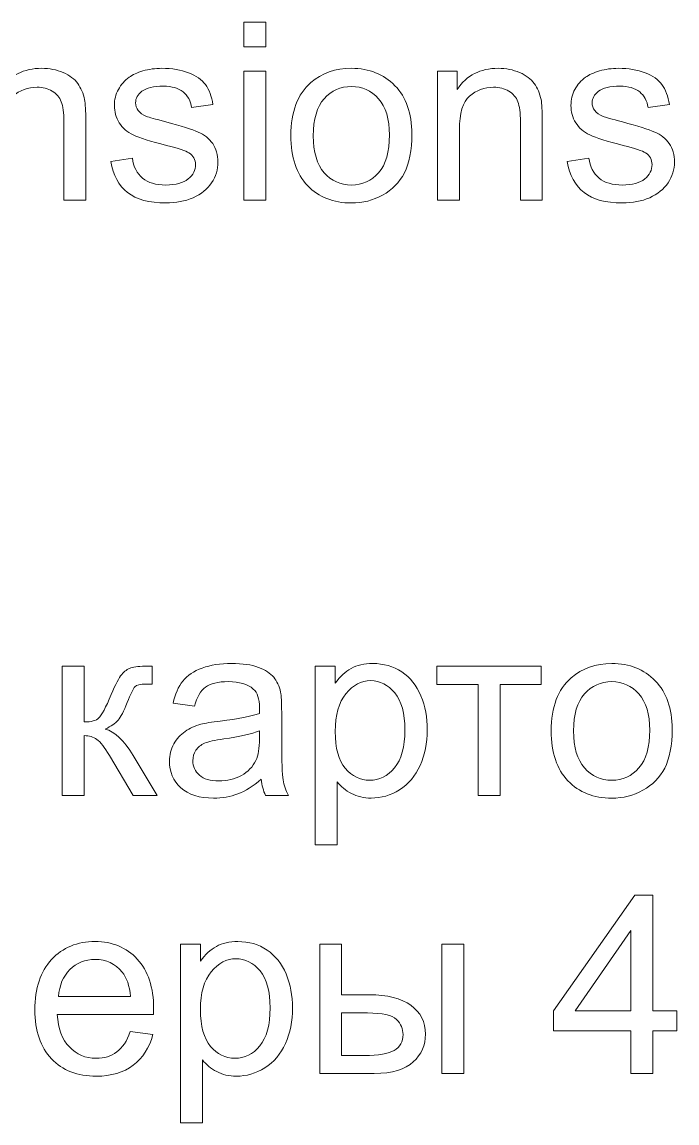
# Model space of a CAD drawing. Header units: millimetres. Extents: x -712 to 738, y -887 to 928.
# Drawn here: x -441.1 to -340.8, y 602.7 to 771.2 of the extents above; entities that cross this region are included whole.
import ezdxf

# ---------------------------------------------------------------- set-up
doc = ezdxf.new("R2010")
doc.units = ezdxf.units.MM
doc.header["$MEASUREMENT"] = 0
doc.layers.add('layer 1', color=7, linetype='Continuous')

msp = doc.modelspace()

# ---------------------------------------------------------------- linework, layer by layer
at = {"layer": 'layer 1', "color": 250, "lineweight": 9}
for points, knots in [([(-407.1596, 767.4081), (-407.1596, 767.4081), (-407.1596, 771.2183), (-407.1596, 771.2183), (-407.1596, 771.2183), (-407.1596, 771.2183), (-403.8066, 771.2183), (-403.8066, 771.2183), (-403.8066, 771.2183), (-403.8066, 771.2183), (-403.8066, 767.4081), (-403.8066, 767.4081), (-403.8066, 767.4081), (-403.8066, 767.4081), (-407.1596, 767.4081), (-407.1596, 767.4081)], [0, 0, 0, 0, 0.2, 0.2, 0.2, 0.2, 0.4, 0.4, 0.4, 0.4, 0.6, 0.6, 0.6, 0.6, 1, 1, 1, 1]), ([(-447.4016, 743.9373), (-447.4016, 743.9373), (-447.4016, 763.7122), (-447.4016, 763.7122), (-447.4016, 763.7122), (-447.4016, 763.7122), (-444.3915, 763.7122), (-444.3915, 763.7122), (-444.3915, 763.7122), (-444.3915, 763.7122), (-444.3915, 760.9053), (-444.3915, 760.9053), (-444.3915, 760.9053), (-442.9437, 763.0581), (-440.848, 764.1313), (-438.1111, 764.1313), (-438.1111, 764.1313), (-436.9172, 764.1313), (-435.8249, 763.9154), (-434.8279, 763.4899), (-434.8279, 763.4899), (-433.8309, 763.0645), (-433.0816, 762.4993), (-432.5863, 761.8071), (-432.5863, 761.8071), (-432.091, 761.1149), (-431.7417, 760.2894), (-431.5448, 759.3368), (-431.5448, 759.3368), (-431.4242, 758.7145), (-431.3607, 757.6286), (-431.3607, 756.0791), (-431.3607, 756.0791), (-431.3607, 756.0791), (-431.3607, 743.9373), (-431.3607, 743.9373), (-431.3607, 743.9373), (-431.3607, 743.9373), (-434.7136, 743.9373), (-434.7136, 743.9373), (-434.7136, 743.9373), (-434.7136, 743.9373), (-434.7136, 755.9521), (-434.7136, 755.9521), (-434.7136, 755.9521), (-434.7136, 757.3174), (-434.8406, 758.3398), (-435.101, 759.013), (-435.101, 759.013), (-435.3614, 759.6861), (-435.8249, 760.2259), (-436.4854, 760.6323), (-436.4854, 760.6323), (-437.1458, 761.0324), (-437.9269, 761.2356), (-438.8159, 761.2356), (-438.8159, 761.2356), (-440.2384, 761.2356), (-441.464, 760.7847), (-442.4991, 759.8766), (-442.4991, 759.8766), (-443.5342, 758.9749), (-444.0486, 757.2539), (-444.0486, 754.7265), (-444.0486, 754.7265), (-444.0486, 754.7265), (-444.0486, 743.9373), (-444.0486, 743.9373), (-444.0486, 743.9373), (-444.0486, 743.9373), (-447.4016, 743.9373), (-447.4016, 743.9373)], [0, 0, 0, 0, 0.05263158, 0.05263158, 0.05263158, 0.05263158, 0.10526316, 0.10526316, 0.10526316, 0.10526316, 0.15789474, 0.15789474, 0.15789474, 0.15789474, 0.21052632, 0.21052632, 0.21052632, 0.21052632, 0.26315789, 0.26315789, 0.26315789, 0.26315789, 0.31578947, 0.31578947, 0.31578947, 0.31578947, 0.36842105, 0.36842105, 0.36842105, 0.36842105, 0.42105263, 0.42105263, 0.42105263, 0.42105263, 0.47368421, 0.47368421, 0.47368421, 0.47368421, 0.52631579, 0.52631579, 0.52631579, 0.52631579, 0.57894737, 0.57894737, 0.57894737, 0.57894737, 0.63157895, 0.63157895, 0.63157895, 0.63157895, 0.68421053, 0.68421053, 0.68421053, 0.68421053, 0.73684211, 0.73684211, 0.73684211, 0.73684211, 0.78947368, 0.78947368, 0.78947368, 0.78947368, 0.84210526, 0.84210526, 0.84210526, 0.84210526, 0.89473684, 0.89473684, 0.89473684, 0.89473684, 1, 1, 1, 1]), ([(-427.5441, 749.8431), (-427.5441, 749.8431), (-424.2293, 750.3765), (-424.2293, 750.3765), (-424.2293, 750.3765), (-424.0451, 749.0493), (-423.5244, 748.0333), (-422.6734, 747.322), (-422.6734, 747.322), (-421.8225, 746.6171), (-420.6286, 746.2615), (-419.1046, 746.2615), (-419.1046, 746.2615), (-417.5614, 746.2615), (-416.4184, 746.5727), (-415.669, 747.2014), (-415.669, 747.2014), (-414.9261, 747.8237), (-414.5514, 748.5603), (-414.5514, 749.4049), (-414.5514, 749.4049), (-414.5514, 750.1606), (-414.888, 750.7575), (-415.5547, 751.1894), (-415.5547, 751.1894), (-416.0247, 751.4878), (-417.1677, 751.8625), (-418.9839, 752.3261), (-418.9839, 752.3261), (-421.4351, 752.942), (-423.1307, 753.4755), (-424.0832, 753.9263), (-424.0832, 753.9263), (-425.0294, 754.3836), (-425.747, 755.0059), (-426.236, 755.806), (-426.236, 755.806), (-426.725, 756.5998), (-426.9726, 757.4825), (-426.9726, 758.4478), (-426.9726, 758.4478), (-426.9726, 759.3305), (-426.7694, 760.1433), (-426.3693, 760.8926), (-426.3693, 760.8926), (-425.9629, 761.642), (-425.4168, 762.2643), (-424.7246, 762.7596), (-424.7246, 762.7596), (-424.2039, 763.1407), (-423.4926, 763.4645), (-422.5972, 763.7312), (-422.5972, 763.7312), (-421.6955, 763.998), (-420.7366, 764.1313), (-419.7078, 764.1313), (-419.7078, 764.1313), (-418.1584, 764.1313), (-416.7994, 763.909), (-415.6309, 763.4582), (-415.6309, 763.4582), (-414.4561, 763.0137), (-413.5925, 762.404), (-413.0337, 761.642), (-413.0337, 761.642), (-412.4812, 760.8736), (-412.0938, 759.8512), (-411.8843, 758.5684), (-411.8843, 758.5684), (-411.8843, 758.5684), (-415.161, 758.1112), (-415.161, 758.1112), (-415.161, 758.1112), (-415.3071, 759.14), (-415.7389, 759.9464), (-416.4501, 760.5243), (-416.4501, 760.5243), (-417.1614, 761.1022), (-418.1647, 761.388), (-419.4665, 761.388), (-419.4665, 761.388), (-420.997, 761.388), (-422.0956, 761.134), (-422.7497, 760.6259), (-422.7497, 760.6259), (-423.4037, 760.1179), (-423.734, 759.521), (-423.734, 758.8415), (-423.734, 758.8415), (-423.734, 758.4097), (-423.6006, 758.016), (-423.3275, 757.6667), (-423.3275, 757.6667), (-423.0545, 757.3111), (-422.629, 757.0126), (-422.0448, 756.7776), (-422.0448, 756.7776), (-421.7082, 756.6506), (-420.7303, 756.3649), (-419.0919, 755.9203), (-419.0919, 755.9203), (-416.7296, 755.2917), (-415.0785, 754.7709), (-414.1386, 754.3709), (-414.1386, 754.3709), (-413.1988, 753.9708), (-412.4621, 753.3802), (-411.9287, 752.6182), (-411.9287, 752.6182), (-411.3889, 751.8498), (-411.1222, 750.8972), (-411.1222, 749.7542), (-411.1222, 749.7542), (-411.1222, 748.6429), (-411.4461, 747.5951), (-412.1002, 746.6108), (-412.1002, 746.6108), (-412.7543, 745.6265), (-413.6941, 744.8644), (-414.9197, 744.3247), (-414.9197, 744.3247), (-416.1517, 743.7849), (-417.5424, 743.5182), (-419.0919, 743.5182), (-419.0919, 743.5182), (-421.6574, 743.5182), (-423.6196, 744.0516), (-424.9659, 745.1121), (-424.9659, 745.1121), (-426.3122, 746.179), (-427.1695, 747.7538), (-427.5441, 749.8431)], [0, 0, 0, 0, 0.02941176, 0.02941176, 0.02941176, 0.02941176, 0.05882353, 0.05882353, 0.05882353, 0.05882353, 0.08823529, 0.08823529, 0.08823529, 0.08823529, 0.11764706, 0.11764706, 0.11764706, 0.11764706, 0.14705882, 0.14705882, 0.14705882, 0.14705882, 0.17647059, 0.17647059, 0.17647059, 0.17647059, 0.20588235, 0.20588235, 0.20588235, 0.20588235, 0.23529412, 0.23529412, 0.23529412, 0.23529412, 0.26470588, 0.26470588, 0.26470588, 0.26470588, 0.29411765, 0.29411765, 0.29411765, 0.29411765, 0.32352941, 0.32352941, 0.32352941, 0.32352941, 0.35294118, 0.35294118, 0.35294118, 0.35294118, 0.38235294, 0.38235294, 0.38235294, 0.38235294, 0.41176471, 0.41176471, 0.41176471, 0.41176471, 0.44117647, 0.44117647, 0.44117647, 0.44117647, 0.47058824, 0.47058824, 0.47058824, 0.47058824, 0.5, 0.5, 0.5, 0.5, 0.52941176, 0.52941176, 0.52941176, 0.52941176, 0.55882353, 0.55882353, 0.55882353, 0.55882353, 0.58823529, 0.58823529, 0.58823529, 0.58823529, 0.61764706, 0.61764706, 0.61764706, 0.61764706, 0.64705882, 0.64705882, 0.64705882, 0.64705882, 0.67647059, 0.67647059, 0.67647059, 0.67647059, 0.70588235, 0.70588235, 0.70588235, 0.70588235, 0.73529412, 0.73529412, 0.73529412, 0.73529412, 0.76470588, 0.76470588, 0.76470588, 0.76470588, 0.79411765, 0.79411765, 0.79411765, 0.79411765, 0.82352941, 0.82352941, 0.82352941, 0.82352941, 0.85294118, 0.85294118, 0.85294118, 0.85294118, 0.88235294, 0.88235294, 0.88235294, 0.88235294, 0.91176471, 0.91176471, 0.91176471, 0.91176471, 0.94117647, 0.94117647, 0.94117647, 0.94117647, 1, 1, 1, 1]), ([(-407.1596, 743.9373), (-407.1596, 743.9373), (-407.1596, 763.7122), (-407.1596, 763.7122), (-407.1596, 763.7122), (-407.1596, 763.7122), (-403.8066, 763.7122), (-403.8066, 763.7122), (-403.8066, 763.7122), (-403.8066, 763.7122), (-403.8066, 743.9373), (-403.8066, 743.9373), (-403.8066, 743.9373), (-403.8066, 743.9373), (-407.1596, 743.9373), (-407.1596, 743.9373)], [0, 0, 0, 0, 0.2, 0.2, 0.2, 0.2, 0.4, 0.4, 0.4, 0.4, 0.6, 0.6, 0.6, 0.6, 1, 1, 1, 1]), ([(-399.9519, 753.8247), (-399.9519, 757.4762), (-398.9359, 760.1814), (-396.8974, 761.9404), (-396.8974, 761.9404), (-395.2019, 763.401), (-393.1253, 764.1313), (-390.6805, 764.1313), (-390.6805, 764.1313), (-387.9689, 764.1313), (-385.7463, 763.2423), (-384.019, 761.4642), (-384.019, 761.4642), (-382.2981, 759.6924), (-381.4344, 757.2349), (-381.4344, 754.1042), (-381.4344, 754.1042), (-381.4344, 751.564), (-381.8154, 749.57), (-382.5775, 748.1158), (-382.5775, 748.1158), (-383.3395, 746.6616), (-384.4508, 745.5312), (-385.9114, 744.7247), (-385.9114, 744.7247), (-387.3656, 743.9182), (-388.9595, 743.5182), (-390.6805, 743.5182), (-390.6805, 743.5182), (-393.4492, 743.5182), (-395.6845, 744.4009), (-397.3928, 746.1726), (-397.3928, 746.1726), (-399.101, 747.9444), (-399.9519, 750.4972), (-399.9519, 753.8247)], [0, 0, 0, 0, 0.1, 0.1, 0.1, 0.1, 0.2, 0.2, 0.2, 0.2, 0.3, 0.3, 0.3, 0.3, 0.4, 0.4, 0.4, 0.4, 0.5, 0.5, 0.5, 0.5, 0.6, 0.6, 0.6, 0.6, 0.7, 0.7, 0.7, 0.7, 0.8, 0.8, 0.8, 0.8, 1, 1, 1, 1]), ([(-377.5036, 743.9373), (-377.5036, 743.9373), (-377.5036, 763.7122), (-377.5036, 763.7122), (-377.5036, 763.7122), (-377.5036, 763.7122), (-374.4935, 763.7122), (-374.4935, 763.7122), (-374.4935, 763.7122), (-374.4935, 763.7122), (-374.4935, 760.9053), (-374.4935, 760.9053), (-374.4935, 760.9053), (-373.0457, 763.0581), (-370.95, 764.1313), (-368.2131, 764.1313), (-368.2131, 764.1313), (-367.0192, 764.1313), (-365.9269, 763.9154), (-364.9299, 763.4899), (-364.9299, 763.4899), (-363.9329, 763.0645), (-363.1836, 762.4993), (-362.6883, 761.8071), (-362.6883, 761.8071), (-362.193, 761.1149), (-361.8437, 760.2894), (-361.6468, 759.3368), (-361.6468, 759.3368), (-361.5262, 758.7145), (-361.4627, 757.6286), (-361.4627, 756.0791), (-361.4627, 756.0791), (-361.4627, 756.0791), (-361.4627, 743.9373), (-361.4627, 743.9373), (-361.4627, 743.9373), (-361.4627, 743.9373), (-364.8156, 743.9373), (-364.8156, 743.9373), (-364.8156, 743.9373), (-364.8156, 743.9373), (-364.8156, 755.9521), (-364.8156, 755.9521), (-364.8156, 755.9521), (-364.8156, 757.3174), (-364.9426, 758.3398), (-365.203, 759.013), (-365.203, 759.013), (-365.4634, 759.6861), (-365.9269, 760.2259), (-366.5874, 760.6323), (-366.5874, 760.6323), (-367.2478, 761.0324), (-368.0289, 761.2356), (-368.9179, 761.2356), (-368.9179, 761.2356), (-370.3404, 761.2356), (-371.566, 760.7847), (-372.6011, 759.8766), (-372.6011, 759.8766), (-373.6362, 758.9749), (-374.1506, 757.2539), (-374.1506, 754.7265), (-374.1506, 754.7265), (-374.1506, 754.7265), (-374.1506, 743.9373), (-374.1506, 743.9373), (-374.1506, 743.9373), (-374.1506, 743.9373), (-377.5036, 743.9373), (-377.5036, 743.9373)], [0, 0, 0, 0, 0.05263158, 0.05263158, 0.05263158, 0.05263158, 0.10526316, 0.10526316, 0.10526316, 0.10526316, 0.15789474, 0.15789474, 0.15789474, 0.15789474, 0.21052632, 0.21052632, 0.21052632, 0.21052632, 0.26315789, 0.26315789, 0.26315789, 0.26315789, 0.31578947, 0.31578947, 0.31578947, 0.31578947, 0.36842105, 0.36842105, 0.36842105, 0.36842105, 0.42105263, 0.42105263, 0.42105263, 0.42105263, 0.47368421, 0.47368421, 0.47368421, 0.47368421, 0.52631579, 0.52631579, 0.52631579, 0.52631579, 0.57894737, 0.57894737, 0.57894737, 0.57894737, 0.63157895, 0.63157895, 0.63157895, 0.63157895, 0.68421053, 0.68421053, 0.68421053, 0.68421053, 0.73684211, 0.73684211, 0.73684211, 0.73684211, 0.78947368, 0.78947368, 0.78947368, 0.78947368, 0.84210526, 0.84210526, 0.84210526, 0.84210526, 0.89473684, 0.89473684, 0.89473684, 0.89473684, 1, 1, 1, 1]), ([(-357.6461, 749.8431), (-357.6461, 749.8431), (-354.3313, 750.3765), (-354.3313, 750.3765), (-354.3313, 750.3765), (-354.1471, 749.0493), (-353.6264, 748.0333), (-352.7754, 747.322), (-352.7754, 747.322), (-351.9245, 746.6171), (-350.7306, 746.2615), (-349.2066, 746.2615), (-349.2066, 746.2615), (-347.6634, 746.2615), (-346.5204, 746.5727), (-345.771, 747.2014), (-345.771, 747.2014), (-345.0281, 747.8237), (-344.6534, 748.5603), (-344.6534, 749.4049), (-344.6534, 749.4049), (-344.6534, 750.1606), (-344.99, 750.7575), (-345.6567, 751.1894), (-345.6567, 751.1894), (-346.1267, 751.4878), (-347.2697, 751.8625), (-349.0859, 752.3261), (-349.0859, 752.3261), (-351.5371, 752.942), (-353.2327, 753.4755), (-354.1852, 753.9263), (-354.1852, 753.9263), (-355.1314, 754.3836), (-355.849, 755.0059), (-356.338, 755.806), (-356.338, 755.806), (-356.827, 756.5998), (-357.0746, 757.4825), (-357.0746, 758.4478), (-357.0746, 758.4478), (-357.0746, 759.3305), (-356.8714, 760.1433), (-356.4713, 760.8926), (-356.4713, 760.8926), (-356.0649, 761.642), (-355.5188, 762.2643), (-354.8266, 762.7596), (-354.8266, 762.7596), (-354.3059, 763.1407), (-353.5946, 763.4645), (-352.6992, 763.7312), (-352.6992, 763.7312), (-351.7975, 763.998), (-350.8386, 764.1313), (-349.8098, 764.1313), (-349.8098, 764.1313), (-348.2604, 764.1313), (-346.9014, 763.909), (-345.7329, 763.4582), (-345.7329, 763.4582), (-344.5581, 763.0137), (-343.6945, 762.404), (-343.1357, 761.642), (-343.1357, 761.642), (-342.5832, 760.8736), (-342.1958, 759.8512), (-341.9863, 758.5684), (-341.9863, 758.5684), (-341.9863, 758.5684), (-345.263, 758.1112), (-345.263, 758.1112), (-345.263, 758.1112), (-345.4091, 759.14), (-345.8409, 759.9464), (-346.5521, 760.5243), (-346.5521, 760.5243), (-347.2634, 761.1022), (-348.2667, 761.388), (-349.5685, 761.388), (-349.5685, 761.388), (-351.099, 761.388), (-352.1976, 761.134), (-352.8517, 760.6259), (-352.8517, 760.6259), (-353.5057, 760.1179), (-353.836, 759.521), (-353.836, 758.8415), (-353.836, 758.8415), (-353.836, 758.4097), (-353.7026, 758.016), (-353.4295, 757.6667), (-353.4295, 757.6667), (-353.1565, 757.3111), (-352.731, 757.0126), (-352.1468, 756.7776), (-352.1468, 756.7776), (-351.8102, 756.6506), (-350.8323, 756.3649), (-349.1939, 755.9203), (-349.1939, 755.9203), (-346.8316, 755.2917), (-345.1805, 754.7709), (-344.2406, 754.3709), (-344.2406, 754.3709), (-343.3008, 753.9708), (-342.5641, 753.3802), (-342.0307, 752.6182), (-342.0307, 752.6182), (-341.4909, 751.8498), (-341.2242, 750.8972), (-341.2242, 749.7542), (-341.2242, 749.7542), (-341.2242, 748.6429), (-341.5481, 747.5951), (-342.2022, 746.6108), (-342.2022, 746.6108), (-342.8563, 745.6265), (-343.7961, 744.8644), (-345.0217, 744.3247), (-345.0217, 744.3247), (-346.2537, 743.7849), (-347.6444, 743.5182), (-349.1939, 743.5182), (-349.1939, 743.5182), (-351.7594, 743.5182), (-353.7216, 744.0516), (-355.0679, 745.1121), (-355.0679, 745.1121), (-356.4142, 746.179), (-357.2715, 747.7538), (-357.6461, 749.8431)], [0, 0, 0, 0, 0.02941176, 0.02941176, 0.02941176, 0.02941176, 0.05882353, 0.05882353, 0.05882353, 0.05882353, 0.08823529, 0.08823529, 0.08823529, 0.08823529, 0.11764706, 0.11764706, 0.11764706, 0.11764706, 0.14705882, 0.14705882, 0.14705882, 0.14705882, 0.17647059, 0.17647059, 0.17647059, 0.17647059, 0.20588235, 0.20588235, 0.20588235, 0.20588235, 0.23529412, 0.23529412, 0.23529412, 0.23529412, 0.26470588, 0.26470588, 0.26470588, 0.26470588, 0.29411765, 0.29411765, 0.29411765, 0.29411765, 0.32352941, 0.32352941, 0.32352941, 0.32352941, 0.35294118, 0.35294118, 0.35294118, 0.35294118, 0.38235294, 0.38235294, 0.38235294, 0.38235294, 0.41176471, 0.41176471, 0.41176471, 0.41176471, 0.44117647, 0.44117647, 0.44117647, 0.44117647, 0.47058824, 0.47058824, 0.47058824, 0.47058824, 0.5, 0.5, 0.5, 0.5, 0.52941176, 0.52941176, 0.52941176, 0.52941176, 0.55882353, 0.55882353, 0.55882353, 0.55882353, 0.58823529, 0.58823529, 0.58823529, 0.58823529, 0.61764706, 0.61764706, 0.61764706, 0.61764706, 0.64705882, 0.64705882, 0.64705882, 0.64705882, 0.67647059, 0.67647059, 0.67647059, 0.67647059, 0.70588235, 0.70588235, 0.70588235, 0.70588235, 0.73529412, 0.73529412, 0.73529412, 0.73529412, 0.76470588, 0.76470588, 0.76470588, 0.76470588, 0.79411765, 0.79411765, 0.79411765, 0.79411765, 0.82352941, 0.82352941, 0.82352941, 0.82352941, 0.85294118, 0.85294118, 0.85294118, 0.85294118, 0.88235294, 0.88235294, 0.88235294, 0.88235294, 0.91176471, 0.91176471, 0.91176471, 0.91176471, 0.94117647, 0.94117647, 0.94117647, 0.94117647, 1, 1, 1, 1]), ([(-396.5228, 753.8184), (-396.5228, 751.291), (-395.9703, 749.3986), (-394.8653, 748.1476), (-394.8653, 748.1476), (-393.754, 746.8902), (-392.3633, 746.2615), (-390.6805, 746.2615), (-390.6805, 746.2615), (-389.0167, 746.2615), (-387.6323, 746.8902), (-386.521, 748.1539), (-386.521, 748.1539), (-385.4161, 749.4176), (-384.8636, 751.3418), (-384.8636, 753.9263), (-384.8636, 753.9263), (-384.8636, 756.3649), (-385.4224, 758.2128), (-386.5337, 759.4638), (-386.5337, 759.4638), (-387.645, 760.7212), (-389.0294, 761.3499), (-390.6805, 761.3499), (-390.6805, 761.3499), (-392.3633, 761.3499), (-393.754, 760.7275), (-394.8653, 759.4765), (-394.8653, 759.4765), (-395.9703, 758.2255), (-396.5228, 756.3395), (-396.5228, 753.8184)], [0, 0, 0, 0, 0.11111111, 0.11111111, 0.11111111, 0.11111111, 0.22222222, 0.22222222, 0.22222222, 0.22222222, 0.33333333, 0.33333333, 0.33333333, 0.33333333, 0.44444444, 0.44444444, 0.44444444, 0.44444444, 0.55555556, 0.55555556, 0.55555556, 0.55555556, 0.66666667, 0.66666667, 0.66666667, 0.66666667, 0.77777778, 0.77777778, 0.77777778, 0.77777778, 1, 1, 1, 1]), ([(-434.9518, 672.6023), (-434.9518, 672.6023), (-431.5988, 672.6023), (-431.5988, 672.6023), (-431.5988, 672.6023), (-431.5988, 672.6023), (-431.5988, 664.0675), (-431.5988, 664.0675), (-431.5988, 664.0675), (-430.532, 664.0675), (-429.7826, 664.2707), (-429.3508, 664.6834), (-429.3508, 664.6834), (-428.9253, 665.0899), (-428.2966, 666.2774), (-427.4584, 668.2523), (-427.4584, 668.2523), (-426.798, 669.8145), (-426.2645, 670.8432), (-425.8581, 671.3386), (-425.8581, 671.3386), (-425.4454, 671.8339), (-424.9754, 672.1705), (-424.442, 672.3419), (-424.442, 672.3419), (-423.9022, 672.5134), (-423.0449, 672.6023), (-421.8701, 672.6023), (-421.8701, 672.6023), (-421.8701, 672.6023), (-421.197, 672.6023), (-421.197, 672.6023), (-421.197, 672.6023), (-421.197, 672.6023), (-421.197, 669.8399), (-421.197, 669.8399), (-421.197, 669.8399), (-421.197, 669.8399), (-422.1305, 669.859), (-422.1305, 669.859), (-422.1305, 669.859), (-423.0132, 669.859), (-423.5784, 669.7256), (-423.826, 669.4652), (-423.826, 669.4652), (-424.0864, 669.1922), (-424.4865, 668.3793), (-425.0199, 667.0267), (-425.0199, 667.0267), (-425.5279, 665.7312), (-425.9915, 664.8358), (-426.417, 664.3405), (-426.417, 664.3405), (-426.8361, 663.8452), (-427.4902, 663.3943), (-428.3728, 662.9816), (-428.3728, 662.9816), (-426.9313, 662.5942), (-425.5089, 661.2543), (-424.1118, 658.9555), (-424.1118, 658.9555), (-424.1118, 658.9555), (-420.435, 652.8274), (-420.435, 652.8274), (-420.435, 652.8274), (-420.435, 652.8274), (-424.1181, 652.8274), (-424.1181, 652.8274), (-424.1181, 652.8274), (-424.1181, 652.8274), (-427.7442, 658.9364), (-427.7442, 658.9364), (-427.7442, 658.9364), (-428.4745, 660.1747), (-429.1095, 660.9876), (-429.6493, 661.3813), (-429.6493, 661.3813), (-430.1954, 661.775), (-430.8431, 661.9719), (-431.5988, 661.9719), (-431.5988, 661.9719), (-431.5988, 661.9719), (-431.5988, 652.8274), (-431.5988, 652.8274), (-431.5988, 652.8274), (-431.5988, 652.8274), (-434.9518, 652.8274), (-434.9518, 652.8274), (-434.9518, 652.8274), (-434.9518, 652.8274), (-434.9518, 672.6023), (-434.9518, 672.6023)], [0, 0, 0, 0, 0.04166667, 0.04166667, 0.04166667, 0.04166667, 0.08333333, 0.08333333, 0.08333333, 0.08333333, 0.125, 0.125, 0.125, 0.125, 0.16666667, 0.16666667, 0.16666667, 0.16666667, 0.20833333, 0.20833333, 0.20833333, 0.20833333, 0.25, 0.25, 0.25, 0.25, 0.29166667, 0.29166667, 0.29166667, 0.29166667, 0.33333333, 0.33333333, 0.33333333, 0.33333333, 0.375, 0.375, 0.375, 0.375, 0.41666667, 0.41666667, 0.41666667, 0.41666667, 0.45833333, 0.45833333, 0.45833333, 0.45833333, 0.5, 0.5, 0.5, 0.5, 0.54166667, 0.54166667, 0.54166667, 0.54166667, 0.58333333, 0.58333333, 0.58333333, 0.58333333, 0.625, 0.625, 0.625, 0.625, 0.66666667, 0.66666667, 0.66666667, 0.66666667, 0.70833333, 0.70833333, 0.70833333, 0.70833333, 0.75, 0.75, 0.75, 0.75, 0.79166667, 0.79166667, 0.79166667, 0.79166667, 0.83333333, 0.83333333, 0.83333333, 0.83333333, 0.875, 0.875, 0.875, 0.875, 0.91666667, 0.91666667, 0.91666667, 0.91666667, 1, 1, 1, 1]), ([(-404.4893, 655.304), (-405.734, 654.2435), (-406.9342, 653.5005), (-408.0836, 653.0624), (-408.0836, 653.0624), (-409.233, 652.6242), (-410.465, 652.4083), (-411.7858, 652.4083), (-411.7858, 652.4083), (-413.9577, 652.4083), (-415.6278, 652.9354), (-416.7962, 653.9959), (-416.7962, 653.9959), (-417.9647, 655.05), (-418.5489, 656.4026), (-418.5489, 658.0474), (-418.5489, 658.0474), (-418.5489, 659.0126), (-418.3267, 659.8953), (-417.8885, 660.6954), (-417.8885, 660.6954), (-417.444, 661.4956), (-416.8661, 662.1306), (-416.1549, 662.6132), (-416.1549, 662.6132), (-415.4373, 663.0959), (-414.6371, 663.4642), (-413.7417, 663.7118), (-413.7417, 663.7118), (-413.0813, 663.8833), (-412.0843, 664.0484), (-410.7571, 664.2135), (-410.7571, 664.2135), (-408.0519, 664.531), (-406.0515, 664.9184), (-404.7751, 665.3629), (-404.7751, 665.3629), (-404.7624, 665.8201), (-404.756, 666.1123), (-404.756, 666.2329), (-404.756, 666.2329), (-404.756, 667.5919), (-405.0736, 668.5508), (-405.7086, 669.1096), (-405.7086, 669.1096), (-406.5659, 669.8653), (-407.8423, 670.24), (-409.5315, 670.24), (-409.5315, 670.24), (-411.1127, 670.24), (-412.2812, 669.9606), (-413.0305, 669.4081), (-413.0305, 669.4081), (-413.7862, 668.8556), (-414.3387, 667.8777), (-414.7006, 666.4679), (-414.7006, 666.4679), (-414.7006, 666.4679), (-417.9774, 666.9251), (-417.9774, 666.9251), (-417.9774, 666.9251), (-417.6789, 668.3285), (-417.19, 669.4652), (-416.5041, 670.3289), (-416.5041, 670.3289), (-415.8183, 671.1925), (-414.8276, 671.8529), (-413.5322, 672.3229), (-413.5322, 672.3229), (-412.2431, 672.7864), (-410.738, 673.0214), (-409.0362, 673.0214), (-409.0362, 673.0214), (-407.347, 673.0214), (-405.969, 672.8245), (-404.9085, 672.4245), (-404.9085, 672.4245), (-403.8543, 672.0244), (-403.0732, 671.5291), (-402.5779, 670.9258), (-402.5779, 670.9258), (-402.0826, 670.3225), (-401.7333, 669.5605), (-401.5301, 668.6397), (-401.5301, 668.6397), (-401.4221, 668.0682), (-401.365, 667.0394), (-401.365, 665.5598), (-401.365, 665.5598), (-401.365, 665.5598), (-401.365, 661.1146), (-401.365, 661.1146), (-401.365, 661.1146), (-401.365, 658.0093), (-401.2951, 656.047), (-401.1554, 655.2151), (-401.1554, 655.2151), (-401.0221, 654.3832), (-400.7426, 653.5894), (-400.3362, 652.8274), (-400.3362, 652.8274), (-400.3362, 652.8274), (-403.8416, 652.8274), (-403.8416, 652.8274), (-403.8416, 652.8274), (-404.1782, 653.5323), (-404.3941, 654.3578), (-404.4893, 655.304)], [0, 0, 0, 0, 0.03571429, 0.03571429, 0.03571429, 0.03571429, 0.07142857, 0.07142857, 0.07142857, 0.07142857, 0.10714286, 0.10714286, 0.10714286, 0.10714286, 0.14285714, 0.14285714, 0.14285714, 0.14285714, 0.17857143, 0.17857143, 0.17857143, 0.17857143, 0.21428571, 0.21428571, 0.21428571, 0.21428571, 0.25, 0.25, 0.25, 0.25, 0.28571429, 0.28571429, 0.28571429, 0.28571429, 0.32142857, 0.32142857, 0.32142857, 0.32142857, 0.35714286, 0.35714286, 0.35714286, 0.35714286, 0.39285714, 0.39285714, 0.39285714, 0.39285714, 0.42857143, 0.42857143, 0.42857143, 0.42857143, 0.46428571, 0.46428571, 0.46428571, 0.46428571, 0.5, 0.5, 0.5, 0.5, 0.53571429, 0.53571429, 0.53571429, 0.53571429, 0.57142857, 0.57142857, 0.57142857, 0.57142857, 0.60714286, 0.60714286, 0.60714286, 0.60714286, 0.64285714, 0.64285714, 0.64285714, 0.64285714, 0.67857143, 0.67857143, 0.67857143, 0.67857143, 0.71428571, 0.71428571, 0.71428571, 0.71428571, 0.75, 0.75, 0.75, 0.75, 0.78571429, 0.78571429, 0.78571429, 0.78571429, 0.82142857, 0.82142857, 0.82142857, 0.82142857, 0.85714286, 0.85714286, 0.85714286, 0.85714286, 0.89285714, 0.89285714, 0.89285714, 0.89285714, 0.92857143, 0.92857143, 0.92857143, 0.92857143, 1, 1, 1, 1]), ([(-396.2149, 645.2451), (-396.2149, 645.2451), (-396.2149, 672.6023), (-396.2149, 672.6023), (-396.2149, 672.6023), (-396.2149, 672.6023), (-393.1667, 672.6023), (-393.1667, 672.6023), (-393.1667, 672.6023), (-393.1667, 672.6023), (-393.1667, 670.005), (-393.1667, 670.005), (-393.1667, 670.005), (-392.4491, 671.0084), (-391.6363, 671.764), (-390.7282, 672.2657), (-390.7282, 672.2657), (-389.8265, 672.7674), (-388.7279, 673.0214), (-387.4387, 673.0214), (-387.4387, 673.0214), (-385.7496, 673.0214), (-384.2636, 672.5896), (-382.9745, 671.7196), (-382.9745, 671.7196), (-381.6853, 670.8559), (-380.7138, 669.6303), (-380.0533, 668.0555), (-380.0533, 668.0555), (-379.3992, 666.4742), (-379.069, 664.7469), (-379.069, 662.8609), (-379.069, 662.8609), (-379.069, 660.8479), (-379.431, 659.0317), (-380.1549, 657.4123), (-380.1549, 657.4123), (-380.8789, 655.7993), (-381.933, 654.561), (-383.3174, 653.6974), (-383.3174, 653.6974), (-384.6954, 652.8401), (-386.1496, 652.4083), (-387.6737, 652.4083), (-387.6737, 652.4083), (-388.7914, 652.4083), (-389.7947, 652.6432), (-390.6774, 653.1132), (-390.6774, 653.1132), (-391.5664, 653.5831), (-392.2904, 654.1737), (-392.8619, 654.8913), (-392.8619, 654.8913), (-392.8619, 654.8913), (-392.8619, 645.2451), (-392.8619, 645.2451), (-392.8619, 645.2451), (-392.8619, 645.2451), (-396.2149, 645.2451), (-396.2149, 645.2451)], [0, 0, 0, 0, 0.0625, 0.0625, 0.0625, 0.0625, 0.125, 0.125, 0.125, 0.125, 0.1875, 0.1875, 0.1875, 0.1875, 0.25, 0.25, 0.25, 0.25, 0.3125, 0.3125, 0.3125, 0.3125, 0.375, 0.375, 0.375, 0.375, 0.4375, 0.4375, 0.4375, 0.4375, 0.5, 0.5, 0.5, 0.5, 0.5625, 0.5625, 0.5625, 0.5625, 0.625, 0.625, 0.625, 0.625, 0.6875, 0.6875, 0.6875, 0.6875, 0.75, 0.75, 0.75, 0.75, 0.8125, 0.8125, 0.8125, 0.8125, 0.875, 0.875, 0.875, 0.875, 1, 1, 1, 1]), ([(-377.6148, 672.6023), (-377.6148, 672.6023), (-361.612, 672.6023), (-361.612, 672.6023), (-361.612, 672.6023), (-361.612, 672.6023), (-361.612, 669.8208), (-361.612, 669.8208), (-361.612, 669.8208), (-361.612, 669.8208), (-367.9369, 669.8208), (-367.9369, 669.8208), (-367.9369, 669.8208), (-367.9369, 669.8208), (-367.9369, 652.8274), (-367.9369, 652.8274), (-367.9369, 652.8274), (-367.9369, 652.8274), (-371.2898, 652.8274), (-371.2898, 652.8274), (-371.2898, 652.8274), (-371.2898, 652.8274), (-371.2898, 669.8208), (-371.2898, 669.8208), (-371.2898, 669.8208), (-371.2898, 669.8208), (-377.6148, 669.8208), (-377.6148, 669.8208), (-377.6148, 669.8208), (-377.6148, 669.8208), (-377.6148, 672.6023), (-377.6148, 672.6023)], [0, 0, 0, 0, 0.11111111, 0.11111111, 0.11111111, 0.11111111, 0.22222222, 0.22222222, 0.22222222, 0.22222222, 0.33333333, 0.33333333, 0.33333333, 0.33333333, 0.44444444, 0.44444444, 0.44444444, 0.44444444, 0.55555556, 0.55555556, 0.55555556, 0.55555556, 0.66666667, 0.66666667, 0.66666667, 0.66666667, 0.77777778, 0.77777778, 0.77777778, 0.77777778, 1, 1, 1, 1]), ([(-360.0942, 662.7148), (-360.0942, 666.3663), (-359.0782, 669.0715), (-357.0397, 670.8305), (-357.0397, 670.8305), (-355.3442, 672.2911), (-353.2676, 673.0214), (-350.8228, 673.0214), (-350.8228, 673.0214), (-348.1112, 673.0214), (-345.8886, 672.1324), (-344.1613, 670.3543), (-344.1613, 670.3543), (-342.4404, 668.5825), (-341.5767, 666.125), (-341.5767, 662.9943), (-341.5767, 662.9943), (-341.5767, 660.4541), (-341.9577, 658.4601), (-342.7198, 657.0059), (-342.7198, 657.0059), (-343.4818, 655.5517), (-344.5931, 654.4213), (-346.0537, 653.6148), (-346.0537, 653.6148), (-347.5079, 652.8083), (-349.1018, 652.4083), (-350.8228, 652.4083), (-350.8228, 652.4083), (-353.5915, 652.4083), (-355.8268, 653.291), (-357.5351, 655.0627), (-357.5351, 655.0627), (-359.2433, 656.8345), (-360.0942, 659.3873), (-360.0942, 662.7148)], [0, 0, 0, 0, 0.1, 0.1, 0.1, 0.1, 0.2, 0.2, 0.2, 0.2, 0.3, 0.3, 0.3, 0.3, 0.4, 0.4, 0.4, 0.4, 0.5, 0.5, 0.5, 0.5, 0.6, 0.6, 0.6, 0.6, 0.7, 0.7, 0.7, 0.7, 0.8, 0.8, 0.8, 0.8, 1, 1, 1, 1]), ([(-393.1667, 662.5942), (-393.1667, 660.0604), (-392.6523, 658.1871), (-391.6299, 656.9742), (-391.6299, 656.9742), (-390.6012, 655.7612), (-389.3565, 655.1516), (-387.896, 655.1516), (-387.896, 655.1516), (-386.41, 655.1516), (-385.1399, 655.7803), (-384.0858, 657.0377), (-384.0858, 657.0377), (-383.0253, 658.295), (-382.4982, 660.2382), (-382.4982, 662.8736), (-382.4982, 662.8736), (-382.4982, 665.3883), (-383.0126, 667.268), (-384.0477, 668.519), (-384.0477, 668.519), (-385.0828, 669.77), (-386.3147, 670.3924), (-387.7499, 670.3924), (-387.7499, 670.3924), (-389.1724, 670.3924), (-390.4297, 669.7256), (-391.522, 668.3984), (-391.522, 668.3984), (-392.6206, 667.0648), (-393.1667, 665.1343), (-393.1667, 662.5942)], [0, 0, 0, 0, 0.11111111, 0.11111111, 0.11111111, 0.11111111, 0.22222222, 0.22222222, 0.22222222, 0.22222222, 0.33333333, 0.33333333, 0.33333333, 0.33333333, 0.44444444, 0.44444444, 0.44444444, 0.44444444, 0.55555556, 0.55555556, 0.55555556, 0.55555556, 0.66666667, 0.66666667, 0.66666667, 0.66666667, 0.77777778, 0.77777778, 0.77777778, 0.77777778, 1, 1, 1, 1]), ([(-356.6651, 662.7085), (-356.6651, 660.1811), (-356.1126, 658.2887), (-355.0076, 657.0377), (-355.0076, 657.0377), (-353.8963, 655.7803), (-352.5056, 655.1516), (-350.8228, 655.1516), (-350.8228, 655.1516), (-349.159, 655.1516), (-347.7746, 655.7803), (-346.6633, 657.044), (-346.6633, 657.044), (-345.5584, 658.3077), (-345.0059, 660.2319), (-345.0059, 662.8164), (-345.0059, 662.8164), (-345.0059, 665.255), (-345.5647, 667.1029), (-346.676, 668.3539), (-346.676, 668.3539), (-347.7873, 669.6113), (-349.1717, 670.24), (-350.8228, 670.24), (-350.8228, 670.24), (-352.5056, 670.24), (-353.8963, 669.6176), (-355.0076, 668.3666), (-355.0076, 668.3666), (-356.1126, 667.1156), (-356.6651, 665.2296), (-356.6651, 662.7085)], [0, 0, 0, 0, 0.11111111, 0.11111111, 0.11111111, 0.11111111, 0.22222222, 0.22222222, 0.22222222, 0.22222222, 0.33333333, 0.33333333, 0.33333333, 0.33333333, 0.44444444, 0.44444444, 0.44444444, 0.44444444, 0.55555556, 0.55555556, 0.55555556, 0.55555556, 0.66666667, 0.66666667, 0.66666667, 0.66666667, 0.77777778, 0.77777778, 0.77777778, 0.77777778, 1, 1, 1, 1]), ([(-404.756, 662.7339), (-405.9753, 662.2386), (-407.8042, 661.8194), (-410.2427, 661.4765), (-410.2427, 661.4765), (-411.6271, 661.2797), (-412.605, 661.0574), (-413.1766, 660.8097), (-413.1766, 660.8097), (-413.7481, 660.5621), (-414.1863, 660.2001), (-414.4974, 659.7302), (-414.4974, 659.7302), (-414.8086, 659.2539), (-414.9674, 658.7268), (-414.9674, 658.1426), (-414.9674, 658.1426), (-414.9674, 657.2599), (-414.6308, 656.5169), (-413.9513, 655.9264), (-413.9513, 655.9264), (-413.2718, 655.3358), (-412.2812, 655.0373), (-410.9794, 655.0373), (-410.9794, 655.0373), (-409.6902, 655.0373), (-408.5408, 655.3167), (-407.5311, 655.8819), (-407.5311, 655.8819), (-406.5278, 656.4407), (-405.7848, 657.2091), (-405.3149, 658.1807), (-405.3149, 658.1807), (-404.9529, 658.9364), (-404.7751, 660.0477), (-404.7751, 661.5146), (-404.7751, 661.5146), (-404.7751, 661.5146), (-404.756, 662.7339), (-404.756, 662.7339)], [0, 0, 0, 0, 0.09090909, 0.09090909, 0.09090909, 0.09090909, 0.18181818, 0.18181818, 0.18181818, 0.18181818, 0.27272727, 0.27272727, 0.27272727, 0.27272727, 0.36363636, 0.36363636, 0.36363636, 0.36363636, 0.45454545, 0.45454545, 0.45454545, 0.45454545, 0.54545455, 0.54545455, 0.54545455, 0.54545455, 0.63636364, 0.63636364, 0.63636364, 0.63636364, 0.72727273, 0.72727273, 0.72727273, 0.72727273, 0.81818182, 0.81818182, 0.81818182, 0.81818182, 1, 1, 1, 1]), ([(-347.889, 610.2612), (-347.889, 610.2612), (-347.889, 616.7766), (-347.889, 616.7766), (-347.889, 616.7766), (-347.889, 616.7766), (-359.7387, 616.7766), (-359.7387, 616.7766), (-359.7387, 616.7766), (-359.7387, 616.7766), (-359.7387, 619.8629), (-359.7387, 619.8629), (-359.7387, 619.8629), (-359.7387, 619.8629), (-347.2794, 637.5422), (-347.2794, 637.5422), (-347.2794, 637.5422), (-347.2794, 637.5422), (-344.536, 637.5422), (-344.536, 637.5422), (-344.536, 637.5422), (-344.536, 637.5422), (-344.536, 619.8629), (-344.536, 619.8629), (-344.536, 619.8629), (-344.536, 619.8629), (-340.8401, 619.8629), (-340.8401, 619.8629), (-340.8401, 619.8629), (-340.8401, 619.8629), (-340.8401, 616.7766), (-340.8401, 616.7766), (-340.8401, 616.7766), (-340.8401, 616.7766), (-344.536, 616.7766), (-344.536, 616.7766), (-344.536, 616.7766), (-344.536, 616.7766), (-344.536, 610.2612), (-344.536, 610.2612), (-344.536, 610.2612), (-344.536, 610.2612), (-347.889, 610.2612), (-347.889, 610.2612)], [0, 0, 0, 0, 0.08333333, 0.08333333, 0.08333333, 0.08333333, 0.16666667, 0.16666667, 0.16666667, 0.16666667, 0.25, 0.25, 0.25, 0.25, 0.33333333, 0.33333333, 0.33333333, 0.33333333, 0.41666667, 0.41666667, 0.41666667, 0.41666667, 0.5, 0.5, 0.5, 0.5, 0.58333333, 0.58333333, 0.58333333, 0.58333333, 0.66666667, 0.66666667, 0.66666667, 0.66666667, 0.75, 0.75, 0.75, 0.75, 0.83333333, 0.83333333, 0.83333333, 0.83333333, 1, 1, 1, 1]), ([(-347.889, 619.8629), (-347.889, 619.8629), (-347.889, 632.138), (-347.889, 632.138), (-347.889, 632.138), (-347.889, 632.138), (-356.4429, 619.8629), (-356.4429, 619.8629), (-356.4429, 619.8629), (-356.4429, 619.8629), (-347.889, 619.8629), (-347.889, 619.8629)], [0, 0, 0, 0, 0.25, 0.25, 0.25, 0.25, 0.5, 0.5, 0.5, 0.5, 1, 1, 1, 1]), ([(-424.55, 616.6623), (-424.55, 616.6623), (-421.0827, 616.2051), (-421.0827, 616.2051), (-421.0827, 616.2051), (-421.6225, 614.192), (-422.6322, 612.6235), (-424.1055, 611.5122), (-424.1055, 611.5122), (-425.5788, 610.4009), (-427.4584, 609.8421), (-429.7509, 609.8421), (-429.7509, 609.8421), (-432.634, 609.8421), (-434.9201, 610.7311), (-436.6093, 612.5092), (-436.6093, 612.5092), (-438.2984, 614.281), (-439.143, 616.7766), (-439.143, 619.9835), (-439.143, 619.9835), (-439.143, 623.2984), (-438.2921, 625.8766), (-436.5839, 627.7055), (-436.5839, 627.7055), (-434.8756, 629.5408), (-432.6594, 630.4552), (-429.9351, 630.4552), (-429.9351, 630.4552), (-427.2997, 630.4552), (-425.1469, 629.5598), (-423.4768, 627.7627), (-423.4768, 627.7627), (-421.8067, 625.9655), (-420.9684, 623.4381), (-420.9684, 620.1804), (-420.9684, 620.1804), (-420.9684, 619.9835), (-420.9748, 619.6851), (-420.9875, 619.2914), (-420.9875, 619.2914), (-420.9875, 619.2914), (-435.7139, 619.2914), (-435.7139, 619.2914), (-435.7139, 619.2914), (-435.5869, 617.1259), (-434.9772, 615.4621), (-433.8723, 614.3127), (-433.8723, 614.3127), (-432.7737, 613.1633), (-431.3956, 612.5854), (-429.7509, 612.5854), (-429.7509, 612.5854), (-428.5253, 612.5854), (-427.4775, 612.9093), (-426.6139, 613.557), (-426.6139, 613.557), (-425.7439, 614.2047), (-425.058, 615.2398), (-424.55, 616.6623)], [0, 0, 0, 0, 0.0625, 0.0625, 0.0625, 0.0625, 0.125, 0.125, 0.125, 0.125, 0.1875, 0.1875, 0.1875, 0.1875, 0.25, 0.25, 0.25, 0.25, 0.3125, 0.3125, 0.3125, 0.3125, 0.375, 0.375, 0.375, 0.375, 0.4375, 0.4375, 0.4375, 0.4375, 0.5, 0.5, 0.5, 0.5, 0.5625, 0.5625, 0.5625, 0.5625, 0.625, 0.625, 0.625, 0.625, 0.6875, 0.6875, 0.6875, 0.6875, 0.75, 0.75, 0.75, 0.75, 0.8125, 0.8125, 0.8125, 0.8125, 0.875, 0.875, 0.875, 0.875, 1, 1, 1, 1]), ([(-416.8471, 602.6789), (-416.8471, 602.6789), (-416.8471, 630.0361), (-416.8471, 630.0361), (-416.8471, 630.0361), (-416.8471, 630.0361), (-413.7989, 630.0361), (-413.7989, 630.0361), (-413.7989, 630.0361), (-413.7989, 630.0361), (-413.7989, 627.4388), (-413.7989, 627.4388), (-413.7989, 627.4388), (-413.0813, 628.4422), (-412.2685, 629.1978), (-411.3604, 629.6995), (-411.3604, 629.6995), (-410.4587, 630.2012), (-409.3601, 630.4552), (-408.0709, 630.4552), (-408.0709, 630.4552), (-406.3818, 630.4552), (-404.8958, 630.0234), (-403.6067, 629.1534), (-403.6067, 629.1534), (-402.3175, 628.2897), (-401.346, 627.0641), (-400.6855, 625.4893), (-400.6855, 625.4893), (-400.0314, 623.908), (-399.7012, 622.1807), (-399.7012, 620.2947), (-399.7012, 620.2947), (-399.7012, 618.2817), (-400.0632, 616.4655), (-400.7871, 614.8461), (-400.7871, 614.8461), (-401.5111, 613.2331), (-402.5652, 611.9948), (-403.9496, 611.1312), (-403.9496, 611.1312), (-405.3276, 610.2739), (-406.7818, 609.8421), (-408.3059, 609.8421), (-408.3059, 609.8421), (-409.4236, 609.8421), (-410.4269, 610.077), (-411.3096, 610.547), (-411.3096, 610.547), (-412.1986, 611.0169), (-412.9226, 611.6075), (-413.4941, 612.3251), (-413.4941, 612.3251), (-413.4941, 612.3251), (-413.4941, 602.6789), (-413.4941, 602.6789), (-413.4941, 602.6789), (-413.4941, 602.6789), (-416.8471, 602.6789), (-416.8471, 602.6789)], [0, 0, 0, 0, 0.0625, 0.0625, 0.0625, 0.0625, 0.125, 0.125, 0.125, 0.125, 0.1875, 0.1875, 0.1875, 0.1875, 0.25, 0.25, 0.25, 0.25, 0.3125, 0.3125, 0.3125, 0.3125, 0.375, 0.375, 0.375, 0.375, 0.4375, 0.4375, 0.4375, 0.4375, 0.5, 0.5, 0.5, 0.5, 0.5625, 0.5625, 0.5625, 0.5625, 0.625, 0.625, 0.625, 0.625, 0.6875, 0.6875, 0.6875, 0.6875, 0.75, 0.75, 0.75, 0.75, 0.8125, 0.8125, 0.8125, 0.8125, 0.875, 0.875, 0.875, 0.875, 1, 1, 1, 1]), ([(-395.5418, 630.0361), (-395.5418, 630.0361), (-392.1888, 630.0361), (-392.1888, 630.0361), (-392.1888, 630.0361), (-392.1888, 630.0361), (-392.1888, 622.3014), (-392.1888, 622.3014), (-392.1888, 622.3014), (-392.1888, 622.3014), (-387.9595, 622.3014), (-387.9595, 622.3014), (-387.9595, 622.3014), (-385.1971, 622.3014), (-383.0761, 621.768), (-381.5838, 620.6948), (-381.5838, 620.6948), (-380.0914, 619.6216), (-379.3485, 618.1419), (-379.3485, 616.2559), (-379.3485, 616.2559), (-379.3485, 614.6048), (-379.9708, 613.195), (-381.2155, 612.0202), (-381.2155, 612.0202), (-382.4601, 610.8454), (-384.4478, 610.2612), (-387.1848, 610.2612), (-387.1848, 610.2612), (-387.1848, 610.2612), (-395.5418, 610.2612), (-395.5418, 610.2612), (-395.5418, 610.2612), (-395.5418, 610.2612), (-395.5418, 630.0361), (-395.5418, 630.0361)], [0, 0, 0, 0, 0.1, 0.1, 0.1, 0.1, 0.2, 0.2, 0.2, 0.2, 0.3, 0.3, 0.3, 0.3, 0.4, 0.4, 0.4, 0.4, 0.5, 0.5, 0.5, 0.5, 0.6, 0.6, 0.6, 0.6, 0.7, 0.7, 0.7, 0.7, 0.8, 0.8, 0.8, 0.8, 1, 1, 1, 1]), ([(-376.8337, 630.0361), (-376.8337, 630.0361), (-373.4808, 630.0361), (-373.4808, 630.0361), (-373.4808, 630.0361), (-373.4808, 630.0361), (-373.4808, 610.2612), (-373.4808, 610.2612), (-373.4808, 610.2612), (-373.4808, 610.2612), (-376.8337, 610.2612), (-376.8337, 610.2612), (-376.8337, 610.2612), (-376.8337, 610.2612), (-376.8337, 630.0361), (-376.8337, 630.0361)], [0, 0, 0, 0, 0.2, 0.2, 0.2, 0.2, 0.4, 0.4, 0.4, 0.4, 0.6, 0.6, 0.6, 0.6, 1, 1, 1, 1]), ([(-435.5233, 622.0347), (-435.5233, 622.0347), (-424.5119, 622.0347), (-424.5119, 622.0347), (-424.5119, 622.0347), (-424.658, 623.6985), (-425.0834, 624.9431), (-425.7756, 625.775), (-425.7756, 625.775), (-426.8361, 627.0641), (-428.2205, 627.7119), (-429.916, 627.7119), (-429.916, 627.7119), (-431.4528, 627.7119), (-432.7419, 627.1975), (-433.7897, 626.1687), (-433.7897, 626.1687), (-434.8312, 625.14), (-435.409, 623.762), (-435.5233, 622.0347)], [0, 0, 0, 0, 0.16666667, 0.16666667, 0.16666667, 0.16666667, 0.33333333, 0.33333333, 0.33333333, 0.33333333, 0.5, 0.5, 0.5, 0.5, 0.66666667, 0.66666667, 0.66666667, 0.66666667, 1, 1, 1, 1]), ([(-413.7989, 620.028), (-413.7989, 617.4942), (-413.2845, 615.6209), (-412.2621, 614.408), (-412.2621, 614.408), (-411.2334, 613.195), (-409.9887, 612.5854), (-408.5282, 612.5854), (-408.5282, 612.5854), (-407.0422, 612.5854), (-405.7721, 613.2141), (-404.718, 614.4715), (-404.718, 614.4715), (-403.6575, 615.7288), (-403.1304, 617.672), (-403.1304, 620.3074), (-403.1304, 620.3074), (-403.1304, 622.8221), (-403.6448, 624.7018), (-404.6799, 625.9528), (-404.6799, 625.9528), (-405.715, 627.2038), (-406.9469, 627.8262), (-408.3821, 627.8262), (-408.3821, 627.8262), (-409.8046, 627.8262), (-411.0619, 627.1594), (-412.1542, 625.8322), (-412.1542, 625.8322), (-413.2528, 624.4986), (-413.7989, 622.5681), (-413.7989, 620.028)], [0, 0, 0, 0, 0.11111111, 0.11111111, 0.11111111, 0.11111111, 0.22222222, 0.22222222, 0.22222222, 0.22222222, 0.33333333, 0.33333333, 0.33333333, 0.33333333, 0.44444444, 0.44444444, 0.44444444, 0.44444444, 0.55555556, 0.55555556, 0.55555556, 0.55555556, 0.66666667, 0.66666667, 0.66666667, 0.66666667, 0.77777778, 0.77777778, 0.77777778, 0.77777778, 1, 1, 1, 1]), ([(-392.1888, 613.0045), (-392.1888, 613.0045), (-388.6707, 613.0045), (-388.6707, 613.0045), (-388.6707, 613.0045), (-386.5561, 613.0045), (-385.0383, 613.2649), (-384.1366, 613.7856), (-384.1366, 613.7856), (-383.2285, 614.3064), (-382.7776, 615.1192), (-382.7776, 616.2241), (-382.7776, 616.2241), (-382.7776, 617.0814), (-383.1142, 617.8435), (-383.781, 618.5166), (-383.781, 618.5166), (-384.4541, 619.1834), (-385.9337, 619.52), (-388.2262, 619.52), (-388.2262, 619.52), (-388.2262, 619.52), (-392.1888, 619.52), (-392.1888, 619.52), (-392.1888, 619.52), (-392.1888, 619.52), (-392.1888, 613.0045), (-392.1888, 613.0045)], [0, 0, 0, 0, 0.125, 0.125, 0.125, 0.125, 0.25, 0.25, 0.25, 0.25, 0.375, 0.375, 0.375, 0.375, 0.5, 0.5, 0.5, 0.5, 0.625, 0.625, 0.625, 0.625, 0.75, 0.75, 0.75, 0.75, 1, 1, 1, 1])]:
    msp.add_open_spline(points, degree=3, knots=knots, dxfattribs=at)

doc.saveas('drawing.dxf')
